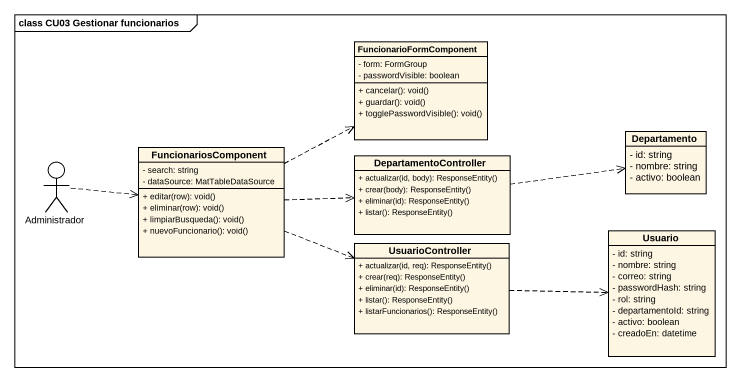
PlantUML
@startuml
mainframe class CU03 Gestionar funcionarios
allowmixing
hide circle
hide empty members
skinparam classAttributeIconSize 0
class FuncionarioFormComponent {
  - form: FormGroup
  - passwordVisible: boolean
  + cancelar(): void()
  + guardar(): void()
  + togglePasswordVisible(): void()
}
class FuncionariosComponent {
  - search: string
  - dataSource: MatTableDataSource
  + editar(row): void()
  + eliminar(row): void()
  + limpiarBusqueda(): void()
  + nuevoFuncionario(): void()
}
class Departamento {
  - id: string
  - nombre: string
  - activo: boolean
}
actor Administrador
class DepartamentoController {
  + actualizar(id, body): ResponseEntity()
  + crear(body): ResponseEntity()
  + eliminar(id): ResponseEntity()
  + listar(): ResponseEntity()
}
class Usuario {
  - id: string
  - nombre: string
  - correo: string
  - passwordHash: string
  - rol: string
  - departamentoId: string
  - activo: boolean
  - creadoEn: datetime
}
class UsuarioController {
  + actualizar(id, req): ResponseEntity()
  + crear(req): ResponseEntity()
  + eliminar(id): ResponseEntity()
  + listar(): ResponseEntity()
  + listarFuncionarios(): ResponseEntity()
}
FuncionariosComponent .right.> FuncionarioFormComponent
FuncionariosComponent .right.> DepartamentoController
FuncionariosComponent .right.> UsuarioController
Administrador .right.> FuncionariosComponent
DepartamentoController .right.> Departamento
UsuarioController .right.> Usuario
@enduml
